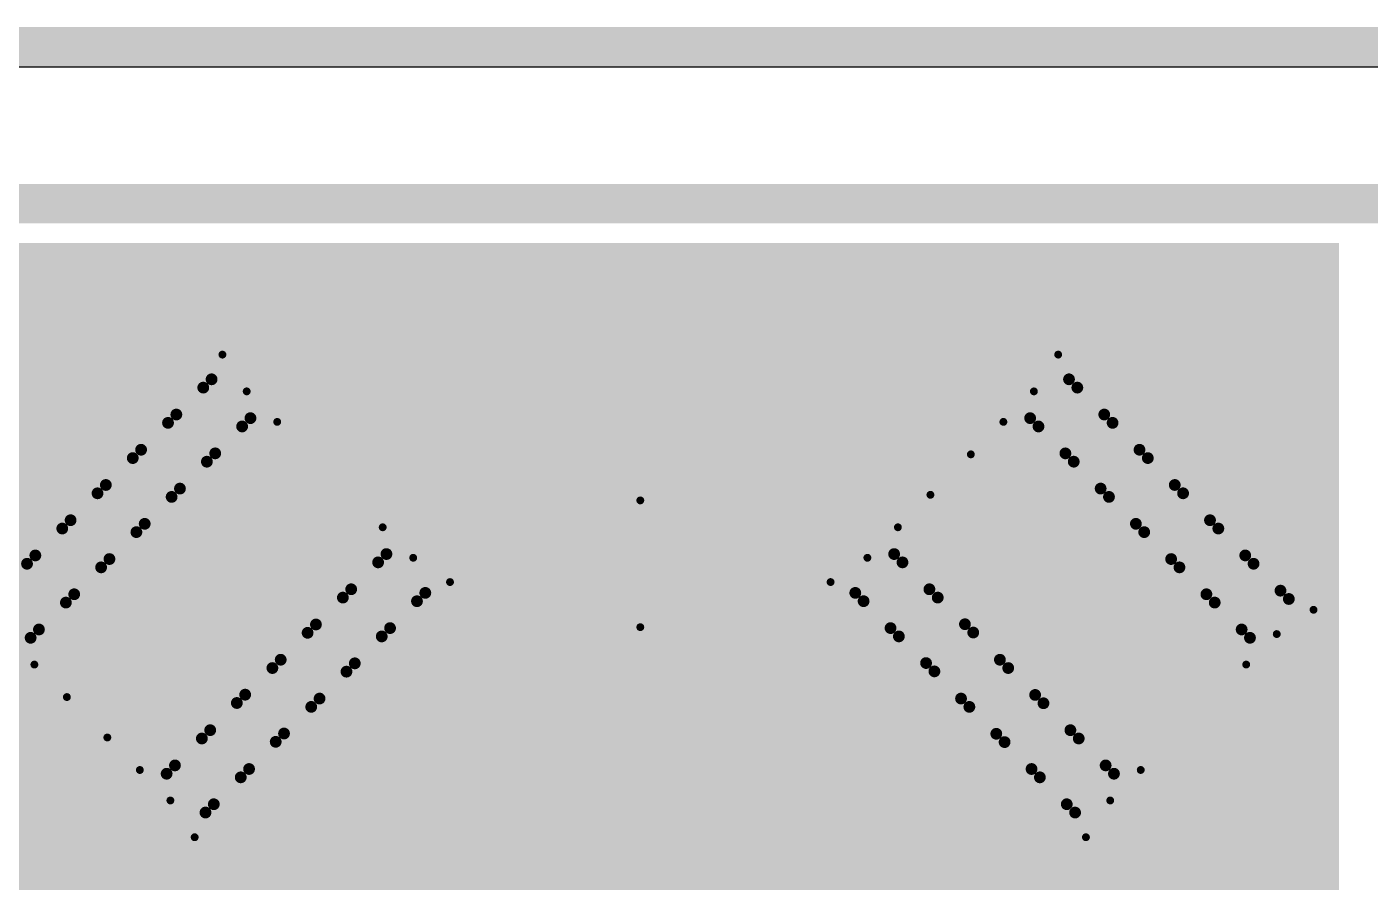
# Model space of a CAD drawing. Header units: millimetres. Extents: x 169 to 355, y 129 to 253.
# Drawn here: x 238.37 to 272.59, y 228.7 to 250.51 of the extents above; entities that cross this region are included whole.
import ezdxf

# ---------------------------------------------------------------- set-up
doc = ezdxf.new("R2010")
doc.units = ezdxf.units.MM
for name, color, linetype in [('BottomLayer', 5, 'Continuous'), ('InternalPlane1', 76, 'Continuous'), ('Mechanical1', 6, 'Continuous'), ('Mechanical15', 56, 'Continuous'), ('TopLayer', 1, 'Continuous'), ('TopOverlay', 2, 'Continuous'), ('TopPaste', 8, 'Continuous'), ('TopSolder', 216, 'Continuous')]:
    doc.layers.add(name, color=color, linetype=linetype)

# ---------------------------------------------------------------- blocks, each defined once
blk = doc.blocks.new('SO14_1601')
at = {"layer": 'Mechanical1', "const_width": 0.2}
for points in [[(3, 4.375), (-3, 4.375)], [(-3, 4.375), (-3, -4.375)], [(3, 4.375), (3, -4.375)], [(3, -4.375), (-3, -4.375)]]:
    blk.add_lwpolyline(points, dxfattribs=at)
at = {"layer": 'Mechanical1', "const_width": 0.1}
for points in [[(-3.05, 4.375, 1), (-2.95, 4.375, 1)], [(-3.05, 4.375, 1), (-2.95, 4.375, 1)], [(2.95, 4.375, 1), (3.05, 4.375, 1)], [(2.95, 4.375, 1), (3.05, 4.375, 1)], [(-3.05, -4.375, 1), (-2.95, -4.375, 1)], [(-3.05, -4.375, 1), (-2.95, -4.375, 1)], [(2.95, -4.375, 1), (3.05, -4.375, 1)], [(2.95, -4.375, 1), (3.05, -4.375, 1)]]:
    blk.add_lwpolyline(points, format="xyb", close=True, dxfattribs=at)
at = {"layer": 'Mechanical15', "const_width": 0.2}
for points in [[(4.1, 4.6), (-4.1, 4.6)], [(-4.1, 4.6), (-4.1, -4.6)], [(4.1, 4.6), (4.1, -4.6)], [(4.1, -4.6), (-4.1, -4.6)]]:
    blk.add_lwpolyline(points, dxfattribs=at)
at = {"layer": 'Mechanical15', "const_width": 0.1}
for points in [[(-4.15, 4.6, 1), (-4.05, 4.6, 1)], [(-4.15, 4.6, 1), (-4.05, 4.6, 1)], [(4.05, 4.6, 1), (4.15, 4.6, 1)], [(4.05, 4.6, 1), (4.15, 4.6, 1)], [(-4.15, -4.6, 1), (-4.05, -4.6, 1)], [(-4.15, -4.6, 1), (-4.05, -4.6, 1)], [(4.05, -4.6, 1), (4.15, -4.6, 1)], [(4.05, -4.6, 1), (4.15, -4.6, 1)]]:
    blk.add_lwpolyline(points, format="xyb", close=True, dxfattribs=at)
at = {"layer": 'TopLayer', "const_width": 0.15}
for points in [[(-3.925, 3.96, 1), (-3.775, 3.96, 1)], [(-2.525, 3.96, 1), (-2.375, 3.96, 1)], [(2.375, 3.96, 1), (2.525, 3.96, 1)], [(3.775, 3.96, 1), (3.925, 3.96, 1)], [(-3.925, 3.66, 1), (-3.775, 3.66, 1)], [(-2.525, 3.66, 1), (-2.375, 3.66, 1)], [(2.375, 3.66, 1), (2.525, 3.66, 1)], [(3.775, 3.66, 1), (3.925, 3.66, 1)], [(-3.925, 2.69, 1), (-3.775, 2.69, 1)], [(-2.525, 2.69, 1), (-2.375, 2.69, 1)], [(2.375, 2.69, 1), (2.525, 2.69, 1)], [(3.775, 2.69, 1), (3.925, 2.69, 1)], [(-3.925, 2.39, 1), (-3.775, 2.39, 1)], [(-2.525, 2.39, 1), (-2.375, 2.39, 1)], [(2.375, 2.39, 1), (2.525, 2.39, 1)], [(3.775, 2.39, 1), (3.925, 2.39, 1)], [(-3.915, 1.42, 1), (-3.765, 1.42, 1)], [(-2.515, 1.42, 1), (-2.365, 1.42, 1)], [(2.375, 1.42, 1), (2.525, 1.42, 1)], [(3.775, 1.42, 1), (3.925, 1.42, 1)], [(-3.915, 1.12, 1), (-3.765, 1.12, 1)], [(-2.515, 1.12, 1), (-2.365, 1.12, 1)], [(2.375, 1.12, 1), (2.525, 1.12, 1)], [(3.775, 1.12, 1), (3.925, 1.12, 1)], [(-3.925, 0.15, 1), (-3.775, 0.15, 1)], [(-2.525, 0.15, 1), (-2.375, 0.15, 1)], [(2.375, 0.15, 1), (2.525, 0.15, 1)], [(3.775, 0.15, 1), (3.925, 0.15, 1)], [(-3.925, -0.15, 1), (-3.775, -0.15, 1)], [(-2.525, -0.15, 1), (-2.375, -0.15, 1)], [(2.375, -0.15, 1), (2.525, -0.15, 1)], [(3.775, -0.15, 1), (3.925, -0.15, 1)], [(-3.925, -1.12, 1), (-3.775, -1.12, 1)], [(-2.525, -1.12, 1), (-2.375, -1.12, 1)], [(2.375, -1.12, 1), (2.525, -1.12, 1)], [(3.775, -1.12, 1), (3.925, -1.12, 1)], [(-3.925, -1.42, 1), (-3.775, -1.42, 1)], [(-2.525, -1.42, 1), (-2.375, -1.42, 1)], [(2.375, -1.42, 1), (2.525, -1.42, 1)], [(3.775, -1.42, 1), (3.925, -1.42, 1)], [(-3.925, -2.39, 1), (-3.775, -2.39, 1)], [(-2.525, -2.39, 1), (-2.375, -2.39, 1)], [(2.375, -2.39, 1), (2.525, -2.39, 1)], [(3.775, -2.39, 1), (3.925, -2.39, 1)], [(-3.925, -2.69, 1), (-3.775, -2.69, 1)], [(-2.525, -2.69, 1), (-2.375, -2.69, 1)], [(2.375, -2.69, 1), (2.525, -2.69, 1)], [(3.775, -2.69, 1), (3.925, -2.69, 1)], [(-3.925, -3.66, 1), (-3.775, -3.66, 1)], [(-2.525, -3.66, 1), (-2.375, -3.66, 1)], [(2.375, -3.66, 1), (2.525, -3.66, 1)], [(3.775, -3.66, 1), (3.925, -3.66, 1)], [(-3.925, -3.96, 1), (-3.775, -3.96, 1)], [(-2.525, -3.96, 1), (-2.375, -3.96, 1)], [(2.375, -3.96, 1), (2.525, -3.96, 1)], [(3.775, -3.96, 1), (3.925, -3.96, 1)]]:
    blk.add_lwpolyline(points, format="xyb", close=True, dxfattribs=at)
at = {"layer": 'TopLayer'}
for points in [[(-3.85, 3.51), (-2.45, 3.51), (-3.85, 4.11), (-2.45, 4.11)], [(2.45, 3.51), (3.85, 3.51), (2.45, 4.11), (3.85, 4.11)], [(-4, 3.66), (-2.3, 3.66), (-4, 3.96), (-2.3, 3.96)], [(2.3, 3.66), (4, 3.66), (2.3, 3.96), (4, 3.96)], [(-3.85, 2.24), (-2.45, 2.24), (-3.85, 2.84), (-2.45, 2.84)], [(2.45, 2.24), (3.85, 2.24), (2.45, 2.84), (3.85, 2.84)], [(-4, 2.39), (-2.3, 2.39), (-4, 2.69), (-2.3, 2.69)], [(2.3, 2.39), (4, 2.39), (2.3, 2.69), (4, 2.69)], [(-3.99, 1.12), (-2.29, 1.12), (-3.99, 1.42), (-2.29, 1.42)], [(-3.84, 0.97), (-2.44, 0.97), (-3.84, 1.57), (-2.44, 1.57)], [(2.3, 1.12), (4, 1.12), (2.3, 1.42), (4, 1.42)], [(2.45, 0.97), (3.85, 0.97), (2.45, 1.57), (3.85, 1.57)], [(-4, -0.15), (-2.3, -0.15), (-4, 0.15), (-2.3, 0.15)], [(-3.85, -0.3), (-2.45, -0.3), (-3.85, 0.3), (-2.45, 0.3)], [(2.3, -0.15), (4, -0.15), (2.3, 0.15), (4, 0.15)], [(2.45, -0.3), (3.85, -0.3), (2.45, 0.3), (3.85, 0.3)], [(-3.85, -1.57), (-2.45, -1.57), (-3.85, -0.97), (-2.45, -0.97)], [(2.45, -1.57), (3.85, -1.57), (2.45, -0.97), (3.85, -0.97)], [(-4, -1.42), (-2.3, -1.42), (-4, -1.12), (-2.3, -1.12)], [(2.3, -1.42), (4, -1.42), (2.3, -1.12), (4, -1.12)], [(-4, -2.69), (-2.3, -2.69), (-4, -2.39), (-2.3, -2.39)], [(-3.85, -2.84), (-2.45, -2.84), (-3.85, -2.24), (-2.45, -2.24)], [(2.3, -2.69), (4, -2.69), (2.3, -2.39), (4, -2.39)], [(2.45, -2.84), (3.85, -2.84), (2.45, -2.24), (3.85, -2.24)], [(-4, -3.96), (-2.3, -3.96), (-4, -3.66), (-2.3, -3.66)], [(-3.85, -4.11), (-2.45, -4.11), (-3.85, -3.51), (-2.45, -3.51)], [(2.3, -3.96), (4, -3.96), (2.3, -3.66), (4, -3.66)], [(2.45, -4.11), (3.85, -4.11), (2.45, -3.51), (3.85, -3.51)]]:
    blk.add_solid(points, dxfattribs=at)
at = {"layer": 'TopOverlay', "const_width": 0.2}
for points in [[(-0.729, 4.375), (-1.9, 4.375)], [(-1.9, 4.375), (-1.9, -4.375)], [(1.9, 4.375), (0.729, 4.375)], [(1.9, 4.375), (1.9, -4.375)], [(1.9, -4.375), (-1.9, -4.375)]]:
    blk.add_lwpolyline(points, dxfattribs=at)
at = {"layer": 'TopOverlay', "const_width": 0.1}
for points in [[(-1.95, 4.375, 1), (-1.85, 4.375, 1)], [(-1.95, 4.375, 1), (-1.85, 4.375, 1)], [(-0.779, 4.375, 1), (-0.679, 4.375, 1)], [(-0.779, 4.375, 1), (-0.679, 4.375, 1)], [(0.679, 4.375, 1), (0.779, 4.375, 1)], [(0.679, 4.375, 1), (0.779, 4.375, 1)], [(1.85, 4.375, 1), (1.95, 4.375, 1)], [(1.85, 4.375, 1), (1.95, 4.375, 1)], [(-1.95, -4.375, 1), (-1.85, -4.375, 1)], [(-1.95, -4.375, 1), (-1.85, -4.375, 1)], [(1.85, -4.375, 1), (1.95, -4.375, 1)], [(1.85, -4.375, 1), (1.95, -4.375, 1)]]:
    blk.add_lwpolyline(points, format="xyb", close=True, dxfattribs=at)
at = {"layer": 'TopOverlay', "const_width": 0.2}
blk.add_lwpolyline([(0.729, 4.375, -1), (-0.729, 4.375)], format="xyb", dxfattribs=at)
at = {"layer": 'TopPaste', "const_width": 0.15}
for points in [[(-3.925, 3.96, 1), (-3.775, 3.96, 1)], [(-2.525, 3.96, 1), (-2.375, 3.96, 1)], [(2.375, 3.96, 1), (2.525, 3.96, 1)], [(3.775, 3.96, 1), (3.925, 3.96, 1)], [(-3.925, 3.66, 1), (-3.775, 3.66, 1)], [(-2.525, 3.66, 1), (-2.375, 3.66, 1)], [(2.375, 3.66, 1), (2.525, 3.66, 1)], [(3.775, 3.66, 1), (3.925, 3.66, 1)], [(-3.925, 2.69, 1), (-3.775, 2.69, 1)], [(-2.525, 2.69, 1), (-2.375, 2.69, 1)], [(2.375, 2.69, 1), (2.525, 2.69, 1)], [(3.775, 2.69, 1), (3.925, 2.69, 1)], [(-3.925, 2.39, 1), (-3.775, 2.39, 1)], [(-2.525, 2.39, 1), (-2.375, 2.39, 1)], [(2.375, 2.39, 1), (2.525, 2.39, 1)], [(3.775, 2.39, 1), (3.925, 2.39, 1)], [(-3.915, 1.42, 1), (-3.765, 1.42, 1)], [(-2.515, 1.42, 1), (-2.365, 1.42, 1)], [(2.375, 1.42, 1), (2.525, 1.42, 1)], [(3.775, 1.42, 1), (3.925, 1.42, 1)], [(-3.915, 1.12, 1), (-3.765, 1.12, 1)], [(-2.515, 1.12, 1), (-2.365, 1.12, 1)], [(2.375, 1.12, 1), (2.525, 1.12, 1)], [(3.775, 1.12, 1), (3.925, 1.12, 1)], [(-3.925, 0.15, 1), (-3.775, 0.15, 1)], [(-2.525, 0.15, 1), (-2.375, 0.15, 1)], [(2.375, 0.15, 1), (2.525, 0.15, 1)], [(3.775, 0.15, 1), (3.925, 0.15, 1)], [(-3.925, -0.15, 1), (-3.775, -0.15, 1)], [(-2.525, -0.15, 1), (-2.375, -0.15, 1)], [(2.375, -0.15, 1), (2.525, -0.15, 1)], [(3.775, -0.15, 1), (3.925, -0.15, 1)], [(-3.925, -1.12, 1), (-3.775, -1.12, 1)], [(-2.525, -1.12, 1), (-2.375, -1.12, 1)], [(2.375, -1.12, 1), (2.525, -1.12, 1)], [(3.775, -1.12, 1), (3.925, -1.12, 1)], [(-3.925, -1.42, 1), (-3.775, -1.42, 1)], [(-2.525, -1.42, 1), (-2.375, -1.42, 1)], [(2.375, -1.42, 1), (2.525, -1.42, 1)], [(3.775, -1.42, 1), (3.925, -1.42, 1)], [(-3.925, -2.39, 1), (-3.775, -2.39, 1)], [(-2.525, -2.39, 1), (-2.375, -2.39, 1)], [(2.375, -2.39, 1), (2.525, -2.39, 1)], [(3.775, -2.39, 1), (3.925, -2.39, 1)], [(-3.925, -2.69, 1), (-3.775, -2.69, 1)], [(-2.525, -2.69, 1), (-2.375, -2.69, 1)], [(2.375, -2.69, 1), (2.525, -2.69, 1)], [(3.775, -2.69, 1), (3.925, -2.69, 1)], [(-3.925, -3.66, 1), (-3.775, -3.66, 1)], [(-2.525, -3.66, 1), (-2.375, -3.66, 1)], [(2.375, -3.66, 1), (2.525, -3.66, 1)], [(3.775, -3.66, 1), (3.925, -3.66, 1)], [(-3.925, -3.96, 1), (-3.775, -3.96, 1)], [(-2.525, -3.96, 1), (-2.375, -3.96, 1)], [(2.375, -3.96, 1), (2.525, -3.96, 1)], [(3.775, -3.96, 1), (3.925, -3.96, 1)]]:
    blk.add_lwpolyline(points, format="xyb", close=True, dxfattribs=at)
at = {"layer": 'TopPaste'}
for points in [[(-3.85, 3.51), (-2.45, 3.51), (-3.85, 4.11), (-2.45, 4.11)], [(2.45, 3.51), (3.85, 3.51), (2.45, 4.11), (3.85, 4.11)], [(-4, 3.66), (-2.3, 3.66), (-4, 3.96), (-2.3, 3.96)], [(2.3, 3.66), (4, 3.66), (2.3, 3.96), (4, 3.96)], [(-3.85, 2.24), (-2.45, 2.24), (-3.85, 2.84), (-2.45, 2.84)], [(2.45, 2.24), (3.85, 2.24), (2.45, 2.84), (3.85, 2.84)], [(-4, 2.39), (-2.3, 2.39), (-4, 2.69), (-2.3, 2.69)], [(2.3, 2.39), (4, 2.39), (2.3, 2.69), (4, 2.69)], [(-3.99, 1.12), (-2.29, 1.12), (-3.99, 1.42), (-2.29, 1.42)], [(-3.84, 0.97), (-2.44, 0.97), (-3.84, 1.57), (-2.44, 1.57)], [(2.3, 1.12), (4, 1.12), (2.3, 1.42), (4, 1.42)], [(2.45, 0.97), (3.85, 0.97), (2.45, 1.57), (3.85, 1.57)], [(-4, -0.15), (-2.3, -0.15), (-4, 0.15), (-2.3, 0.15)], [(-3.85, -0.3), (-2.45, -0.3), (-3.85, 0.3), (-2.45, 0.3)], [(2.3, -0.15), (4, -0.15), (2.3, 0.15), (4, 0.15)], [(2.45, -0.3), (3.85, -0.3), (2.45, 0.3), (3.85, 0.3)], [(-3.85, -1.57), (-2.45, -1.57), (-3.85, -0.97), (-2.45, -0.97)], [(2.45, -1.57), (3.85, -1.57), (2.45, -0.97), (3.85, -0.97)], [(-4, -1.42), (-2.3, -1.42), (-4, -1.12), (-2.3, -1.12)], [(2.3, -1.42), (4, -1.42), (2.3, -1.12), (4, -1.12)], [(-4, -2.69), (-2.3, -2.69), (-4, -2.39), (-2.3, -2.39)], [(-3.85, -2.84), (-2.45, -2.84), (-3.85, -2.24), (-2.45, -2.24)], [(2.3, -2.69), (4, -2.69), (2.3, -2.39), (4, -2.39)], [(2.45, -2.84), (3.85, -2.84), (2.45, -2.24), (3.85, -2.24)], [(-4, -3.96), (-2.3, -3.96), (-4, -3.66), (-2.3, -3.66)], [(-3.85, -4.11), (-2.45, -4.11), (-3.85, -3.51), (-2.45, -3.51)], [(2.3, -3.96), (4, -3.96), (2.3, -3.66), (4, -3.66)], [(2.45, -4.11), (3.85, -4.11), (2.45, -3.51), (3.85, -3.51)]]:
    blk.add_solid(points, dxfattribs=at)
at = {"layer": 'TopSolder', "const_width": 0.252}
for points in [[(-3.976, 3.96, 1), (-3.724, 3.96, 1)], [(-2.576, 3.96, 1), (-2.324, 3.96, 1)], [(2.324, 3.96, 1), (2.576, 3.96, 1)], [(3.724, 3.96, 1), (3.976, 3.96, 1)], [(-3.976, 3.66, 1), (-3.724, 3.66, 1)], [(-2.576, 3.66, 1), (-2.324, 3.66, 1)], [(2.324, 3.66, 1), (2.576, 3.66, 1)], [(3.724, 3.66, 1), (3.976, 3.66, 1)], [(-3.976, 2.69, 1), (-3.724, 2.69, 1)], [(-2.576, 2.69, 1), (-2.324, 2.69, 1)], [(2.324, 2.69, 1), (2.576, 2.69, 1)], [(3.724, 2.69, 1), (3.976, 2.69, 1)], [(-3.976, 2.39, 1), (-3.724, 2.39, 1)], [(-2.576, 2.39, 1), (-2.324, 2.39, 1)], [(2.324, 2.39, 1), (2.576, 2.39, 1)], [(3.724, 2.39, 1), (3.976, 2.39, 1)], [(-3.966, 1.42, 1), (-3.714, 1.42, 1)], [(-3.966, 1.12, 1), (-3.714, 1.12, 1)], [(-2.566, 1.42, 1), (-2.314, 1.42, 1)], [(-2.566, 1.12, 1), (-2.314, 1.12, 1)], [(2.324, 1.42, 1), (2.576, 1.42, 1)], [(2.324, 1.12, 1), (2.576, 1.12, 1)], [(3.724, 1.42, 1), (3.976, 1.42, 1)], [(3.724, 1.12, 1), (3.976, 1.12, 1)], [(-3.976, 0.15, 1), (-3.724, 0.15, 1)], [(-2.576, 0.15, 1), (-2.324, 0.15, 1)], [(2.324, 0.15, 1), (2.576, 0.15, 1)], [(3.724, 0.15, 1), (3.976, 0.15, 1)], [(-3.976, -0.15, 1), (-3.724, -0.15, 1)], [(-2.576, -0.15, 1), (-2.324, -0.15, 1)], [(2.324, -0.15, 1), (2.576, -0.15, 1)], [(3.724, -0.15, 1), (3.976, -0.15, 1)], [(-3.976, -1.12, 1), (-3.724, -1.12, 1)], [(-2.576, -1.12, 1), (-2.324, -1.12, 1)], [(2.324, -1.12, 1), (2.576, -1.12, 1)], [(3.724, -1.12, 1), (3.976, -1.12, 1)], [(-3.976, -1.42, 1), (-3.724, -1.42, 1)], [(-2.576, -1.42, 1), (-2.324, -1.42, 1)], [(2.324, -1.42, 1), (2.576, -1.42, 1)], [(3.724, -1.42, 1), (3.976, -1.42, 1)], [(-3.976, -2.39, 1), (-3.724, -2.39, 1)], [(-2.576, -2.39, 1), (-2.324, -2.39, 1)], [(2.324, -2.39, 1), (2.576, -2.39, 1)], [(3.724, -2.39, 1), (3.976, -2.39, 1)], [(-3.976, -2.69, 1), (-3.724, -2.69, 1)], [(-2.576, -2.69, 1), (-2.324, -2.69, 1)], [(2.324, -2.69, 1), (2.576, -2.69, 1)], [(3.724, -2.69, 1), (3.976, -2.69, 1)], [(-3.976, -3.66, 1), (-3.724, -3.66, 1)], [(-2.576, -3.66, 1), (-2.324, -3.66, 1)], [(2.324, -3.66, 1), (2.576, -3.66, 1)], [(3.724, -3.66, 1), (3.976, -3.66, 1)], [(-3.976, -3.96, 1), (-3.724, -3.96, 1)], [(-2.576, -3.96, 1), (-2.324, -3.96, 1)], [(2.324, -3.96, 1), (2.576, -3.96, 1)], [(3.724, -3.96, 1), (3.976, -3.96, 1)]]:
    blk.add_lwpolyline(points, format="xyb", close=True, dxfattribs=at)
at = {"layer": 'TopSolder'}
for points in [[(-3.85, 3.408), (-2.45, 3.408), (-3.85, 4.212), (-2.45, 4.212)], [(2.45, 3.408), (3.85, 3.408), (2.45, 4.212), (3.85, 4.212)], [(-4.102, 3.66), (-2.198, 3.66), (-4.102, 3.96), (-2.198, 3.96)], [(2.198, 3.66), (4.102, 3.66), (2.198, 3.96), (4.102, 3.96)], [(-3.85, 2.138), (-2.45, 2.138), (-3.85, 2.942), (-2.45, 2.942)], [(2.45, 2.138), (3.85, 2.138), (2.45, 2.942), (3.85, 2.942)], [(-4.102, 2.39), (-2.198, 2.39), (-4.102, 2.69), (-2.198, 2.69)], [(2.198, 2.39), (4.102, 2.39), (2.198, 2.69), (4.102, 2.69)], [(-4.092, 1.12), (-2.188, 1.12), (-4.092, 1.42), (-2.188, 1.42)], [(-3.84, 0.868), (-2.44, 0.868), (-3.84, 1.672), (-2.44, 1.672)], [(2.198, 1.12), (4.102, 1.12), (2.198, 1.42), (4.102, 1.42)], [(2.45, 0.868), (3.85, 0.868), (2.45, 1.672), (3.85, 1.672)], [(-3.85, -0.402), (-2.45, -0.402), (-3.85, 0.402), (-2.45, 0.402)], [(2.45, -0.402), (3.85, -0.402), (2.45, 0.402), (3.85, 0.402)], [(-4.102, -0.15), (-2.198, -0.15), (-4.102, 0.15), (-2.198, 0.15)], [(2.198, -0.15), (4.102, -0.15), (2.198, 0.15), (4.102, 0.15)], [(-3.85, -1.672), (-2.45, -1.672), (-3.85, -0.868), (-2.45, -0.868)], [(2.45, -1.672), (3.85, -1.672), (2.45, -0.868), (3.85, -0.868)], [(-4.102, -1.42), (-2.198, -1.42), (-4.102, -1.12), (-2.198, -1.12)], [(2.198, -1.42), (4.102, -1.42), (2.198, -1.12), (4.102, -1.12)], [(-4.102, -2.69), (-2.198, -2.69), (-4.102, -2.39), (-2.198, -2.39)], [(-3.85, -2.942), (-2.45, -2.942), (-3.85, -2.138), (-2.45, -2.138)], [(2.198, -2.69), (4.102, -2.69), (2.198, -2.39), (4.102, -2.39)], [(2.45, -2.942), (3.85, -2.942), (2.45, -2.138), (3.85, -2.138)], [(-3.85, -4.212), (-2.45, -4.212), (-3.85, -3.408), (-2.45, -3.408)], [(2.45, -4.212), (3.85, -4.212), (2.45, -3.408), (3.85, -3.408)], [(-4.102, -3.96), (-2.198, -3.96), (-4.102, -3.66), (-2.198, -3.66)], [(2.198, -3.96), (4.102, -3.96), (2.198, -3.66), (4.102, -3.66)]]:
    blk.add_solid(points, dxfattribs=at)
blk = doc.blocks.new('SO14_1602')
at = {"layer": 'Mechanical1', "const_width": 0.2}
for points in [[(-3, 4.375), (3, 4.375)], [(-3, 4.375), (-3, -4.375)], [(3, 4.375), (3, -4.375)], [(-3, -4.375), (3, -4.375)]]:
    blk.add_lwpolyline(points, dxfattribs=at)
at = {"layer": 'Mechanical1', "const_width": 0.1}
for points in [[(-3.05, 4.375, 1), (-2.95, 4.375, 1)], [(-3.05, 4.375, 1), (-2.95, 4.375, 1)], [(2.95, 4.375, 1), (3.05, 4.375, 1)], [(2.95, 4.375, 1), (3.05, 4.375, 1)], [(-3.05, -4.375, 1), (-2.95, -4.375, 1)], [(-3.05, -4.375, 1), (-2.95, -4.375, 1)], [(2.95, -4.375, 1), (3.05, -4.375, 1)], [(2.95, -4.375, 1), (3.05, -4.375, 1)]]:
    blk.add_lwpolyline(points, format="xyb", close=True, dxfattribs=at)
at = {"layer": 'Mechanical15', "const_width": 0.2}
for points in [[(-4.1, 4.6), (4.1, 4.6)], [(-4.1, 4.6), (-4.1, -4.6)], [(4.1, 4.6), (4.1, -4.6)], [(-4.1, -4.6), (4.1, -4.6)]]:
    blk.add_lwpolyline(points, dxfattribs=at)
at = {"layer": 'Mechanical15', "const_width": 0.1}
for points in [[(-4.15, 4.6, 1), (-4.05, 4.6, 1)], [(-4.15, 4.6, 1), (-4.05, 4.6, 1)], [(4.05, 4.6, 1), (4.15, 4.6, 1)], [(4.05, 4.6, 1), (4.15, 4.6, 1)], [(-4.15, -4.6, 1), (-4.05, -4.6, 1)], [(-4.15, -4.6, 1), (-4.05, -4.6, 1)], [(4.05, -4.6, 1), (4.15, -4.6, 1)], [(4.05, -4.6, 1), (4.15, -4.6, 1)]]:
    blk.add_lwpolyline(points, format="xyb", close=True, dxfattribs=at)
at = {"layer": 'TopLayer', "const_width": 0.15}
for points in [[(-3.925, 3.96, 1), (-3.775, 3.96, 1)], [(-2.525, 3.96, 1), (-2.375, 3.96, 1)], [(2.375, 3.96, 1), (2.525, 3.96, 1)], [(3.775, 3.96, 1), (3.925, 3.96, 1)], [(-3.925, 3.66, 1), (-3.775, 3.66, 1)], [(-2.525, 3.66, 1), (-2.375, 3.66, 1)], [(2.375, 3.66, 1), (2.525, 3.66, 1)], [(3.775, 3.66, 1), (3.925, 3.66, 1)], [(-3.925, 2.69, 1), (-3.775, 2.69, 1)], [(-2.525, 2.69, 1), (-2.375, 2.69, 1)], [(2.375, 2.69, 1), (2.525, 2.69, 1)], [(3.775, 2.69, 1), (3.925, 2.69, 1)], [(-3.925, 2.39, 1), (-3.775, 2.39, 1)], [(-2.525, 2.39, 1), (-2.375, 2.39, 1)], [(2.375, 2.39, 1), (2.525, 2.39, 1)], [(3.775, 2.39, 1), (3.925, 2.39, 1)], [(-3.915, 1.42, 1), (-3.765, 1.42, 1)], [(-2.515, 1.42, 1), (-2.365, 1.42, 1)], [(2.375, 1.42, 1), (2.525, 1.42, 1)], [(3.775, 1.42, 1), (3.925, 1.42, 1)], [(-3.915, 1.12, 1), (-3.765, 1.12, 1)], [(-2.515, 1.12, 1), (-2.365, 1.12, 1)], [(2.375, 1.12, 1), (2.525, 1.12, 1)], [(3.775, 1.12, 1), (3.925, 1.12, 1)], [(-3.925, 0.15, 1), (-3.775, 0.15, 1)], [(-2.525, 0.15, 1), (-2.375, 0.15, 1)], [(2.375, 0.15, 1), (2.525, 0.15, 1)], [(3.775, 0.15, 1), (3.925, 0.15, 1)], [(-3.925, -0.15, 1), (-3.775, -0.15, 1)], [(-2.525, -0.15, 1), (-2.375, -0.15, 1)], [(2.375, -0.15, 1), (2.525, -0.15, 1)], [(3.775, -0.15, 1), (3.925, -0.15, 1)], [(-3.925, -1.12, 1), (-3.775, -1.12, 1)], [(-2.525, -1.12, 1), (-2.375, -1.12, 1)], [(2.375, -1.12, 1), (2.525, -1.12, 1)], [(3.775, -1.12, 1), (3.925, -1.12, 1)], [(-3.925, -1.42, 1), (-3.775, -1.42, 1)], [(-2.525, -1.42, 1), (-2.375, -1.42, 1)], [(2.375, -1.42, 1), (2.525, -1.42, 1)], [(3.775, -1.42, 1), (3.925, -1.42, 1)], [(-3.925, -2.39, 1), (-3.775, -2.39, 1)], [(-2.525, -2.39, 1), (-2.375, -2.39, 1)], [(2.375, -2.39, 1), (2.525, -2.39, 1)], [(3.775, -2.39, 1), (3.925, -2.39, 1)], [(-3.925, -2.69, 1), (-3.775, -2.69, 1)], [(-2.525, -2.69, 1), (-2.375, -2.69, 1)], [(2.375, -2.69, 1), (2.525, -2.69, 1)], [(3.775, -2.69, 1), (3.925, -2.69, 1)], [(-3.925, -3.66, 1), (-3.775, -3.66, 1)], [(-2.525, -3.66, 1), (-2.375, -3.66, 1)], [(2.375, -3.66, 1), (2.525, -3.66, 1)], [(3.775, -3.66, 1), (3.925, -3.66, 1)], [(-3.925, -3.96, 1), (-3.775, -3.96, 1)], [(-2.525, -3.96, 1), (-2.375, -3.96, 1)], [(2.375, -3.96, 1), (2.525, -3.96, 1)], [(3.775, -3.96, 1), (3.925, -3.96, 1)]]:
    blk.add_lwpolyline(points, format="xyb", close=True, dxfattribs=at)
at = {"layer": 'TopLayer'}
for points in [[(-3.85, 3.51), (-2.45, 3.51), (-3.85, 4.11), (-2.45, 4.11)], [(2.45, 3.51), (3.85, 3.51), (2.45, 4.11), (3.85, 4.11)], [(-4, 3.66), (-2.3, 3.66), (-4, 3.96), (-2.3, 3.96)], [(2.3, 3.66), (4, 3.66), (2.3, 3.96), (4, 3.96)], [(-3.85, 2.24), (-2.45, 2.24), (-3.85, 2.84), (-2.45, 2.84)], [(2.45, 2.24), (3.85, 2.24), (2.45, 2.84), (3.85, 2.84)], [(-4, 2.39), (-2.3, 2.39), (-4, 2.69), (-2.3, 2.69)], [(2.3, 2.39), (4, 2.39), (2.3, 2.69), (4, 2.69)], [(-3.99, 1.12), (-2.29, 1.12), (-3.99, 1.42), (-2.29, 1.42)], [(-3.84, 0.97), (-2.44, 0.97), (-3.84, 1.57), (-2.44, 1.57)], [(2.3, 1.12), (4, 1.12), (2.3, 1.42), (4, 1.42)], [(2.45, 0.97), (3.85, 0.97), (2.45, 1.57), (3.85, 1.57)], [(-4, -0.15), (-2.3, -0.15), (-4, 0.15), (-2.3, 0.15)], [(-3.85, -0.3), (-2.45, -0.3), (-3.85, 0.3), (-2.45, 0.3)], [(2.3, -0.15), (4, -0.15), (2.3, 0.15), (4, 0.15)], [(2.45, -0.3), (3.85, -0.3), (2.45, 0.3), (3.85, 0.3)], [(-3.85, -1.57), (-2.45, -1.57), (-3.85, -0.97), (-2.45, -0.97)], [(2.45, -1.57), (3.85, -1.57), (2.45, -0.97), (3.85, -0.97)], [(-4, -1.42), (-2.3, -1.42), (-4, -1.12), (-2.3, -1.12)], [(2.3, -1.42), (4, -1.42), (2.3, -1.12), (4, -1.12)], [(-4, -2.69), (-2.3, -2.69), (-4, -2.39), (-2.3, -2.39)], [(-3.85, -2.84), (-2.45, -2.84), (-3.85, -2.24), (-2.45, -2.24)], [(2.3, -2.69), (4, -2.69), (2.3, -2.39), (4, -2.39)], [(2.45, -2.84), (3.85, -2.84), (2.45, -2.24), (3.85, -2.24)], [(-4, -3.96), (-2.3, -3.96), (-4, -3.66), (-2.3, -3.66)], [(-3.85, -4.11), (-2.45, -4.11), (-3.85, -3.51), (-2.45, -3.51)], [(2.3, -3.96), (4, -3.96), (2.3, -3.66), (4, -3.66)], [(2.45, -4.11), (3.85, -4.11), (2.45, -3.51), (3.85, -3.51)]]:
    blk.add_solid(points, dxfattribs=at)
at = {"layer": 'TopOverlay', "const_width": 0.2}
for points in [[(-1.9, 4.375), (-0.729, 4.375)], [(-1.9, 4.375), (-1.9, -4.375)], [(0.729, 4.375), (1.9, 4.375)], [(1.9, 4.375), (1.9, -4.375)], [(-1.9, -4.375), (1.9, -4.375)]]:
    blk.add_lwpolyline(points, dxfattribs=at)
at = {"layer": 'TopOverlay', "const_width": 0.1}
for points in [[(-1.95, 4.375, 1), (-1.85, 4.375, 1)], [(-1.95, 4.375, 1), (-1.85, 4.375, 1)], [(-0.779, 4.375, 1), (-0.679, 4.375, 1)], [(-0.779, 4.375, 1), (-0.679, 4.375, 1)], [(0.679, 4.375, 1), (0.779, 4.375, 1)], [(0.679, 4.375, 1), (0.779, 4.375, 1)], [(1.85, 4.375, 1), (1.95, 4.375, 1)], [(1.85, 4.375, 1), (1.95, 4.375, 1)], [(-1.95, -4.375, 1), (-1.85, -4.375, 1)], [(-1.95, -4.375, 1), (-1.85, -4.375, 1)], [(1.85, -4.375, 1), (1.95, -4.375, 1)], [(1.85, -4.375, 1), (1.95, -4.375, 1)]]:
    blk.add_lwpolyline(points, format="xyb", close=True, dxfattribs=at)
at = {"layer": 'TopOverlay', "const_width": 0.2}
blk.add_lwpolyline([(0.729, 4.375, -1), (-0.729, 4.375)], format="xyb", dxfattribs=at)
at = {"layer": 'TopPaste', "const_width": 0.15}
for points in [[(-3.925, 3.96, 1), (-3.775, 3.96, 1)], [(-2.525, 3.96, 1), (-2.375, 3.96, 1)], [(2.375, 3.96, 1), (2.525, 3.96, 1)], [(3.775, 3.96, 1), (3.925, 3.96, 1)], [(-3.925, 3.66, 1), (-3.775, 3.66, 1)], [(-2.525, 3.66, 1), (-2.375, 3.66, 1)], [(2.375, 3.66, 1), (2.525, 3.66, 1)], [(3.775, 3.66, 1), (3.925, 3.66, 1)], [(-3.925, 2.69, 1), (-3.775, 2.69, 1)], [(-2.525, 2.69, 1), (-2.375, 2.69, 1)], [(2.375, 2.69, 1), (2.525, 2.69, 1)], [(3.775, 2.69, 1), (3.925, 2.69, 1)], [(-3.925, 2.39, 1), (-3.775, 2.39, 1)], [(-2.525, 2.39, 1), (-2.375, 2.39, 1)], [(2.375, 2.39, 1), (2.525, 2.39, 1)], [(3.775, 2.39, 1), (3.925, 2.39, 1)], [(-3.915, 1.42, 1), (-3.765, 1.42, 1)], [(-2.515, 1.42, 1), (-2.365, 1.42, 1)], [(2.375, 1.42, 1), (2.525, 1.42, 1)], [(3.775, 1.42, 1), (3.925, 1.42, 1)], [(-3.915, 1.12, 1), (-3.765, 1.12, 1)], [(-2.515, 1.12, 1), (-2.365, 1.12, 1)], [(2.375, 1.12, 1), (2.525, 1.12, 1)], [(3.775, 1.12, 1), (3.925, 1.12, 1)], [(-3.925, 0.15, 1), (-3.775, 0.15, 1)], [(-2.525, 0.15, 1), (-2.375, 0.15, 1)], [(2.375, 0.15, 1), (2.525, 0.15, 1)], [(3.775, 0.15, 1), (3.925, 0.15, 1)], [(-3.925, -0.15, 1), (-3.775, -0.15, 1)], [(-2.525, -0.15, 1), (-2.375, -0.15, 1)], [(2.375, -0.15, 1), (2.525, -0.15, 1)], [(3.775, -0.15, 1), (3.925, -0.15, 1)], [(-3.925, -1.12, 1), (-3.775, -1.12, 1)], [(-2.525, -1.12, 1), (-2.375, -1.12, 1)], [(2.375, -1.12, 1), (2.525, -1.12, 1)], [(3.775, -1.12, 1), (3.925, -1.12, 1)], [(-3.925, -1.42, 1), (-3.775, -1.42, 1)], [(-2.525, -1.42, 1), (-2.375, -1.42, 1)], [(2.375, -1.42, 1), (2.525, -1.42, 1)], [(3.775, -1.42, 1), (3.925, -1.42, 1)], [(-3.925, -2.39, 1), (-3.775, -2.39, 1)], [(-2.525, -2.39, 1), (-2.375, -2.39, 1)], [(2.375, -2.39, 1), (2.525, -2.39, 1)], [(3.775, -2.39, 1), (3.925, -2.39, 1)], [(-3.925, -2.69, 1), (-3.775, -2.69, 1)], [(-2.525, -2.69, 1), (-2.375, -2.69, 1)], [(2.375, -2.69, 1), (2.525, -2.69, 1)], [(3.775, -2.69, 1), (3.925, -2.69, 1)], [(-3.925, -3.66, 1), (-3.775, -3.66, 1)], [(-2.525, -3.66, 1), (-2.375, -3.66, 1)], [(2.375, -3.66, 1), (2.525, -3.66, 1)], [(3.775, -3.66, 1), (3.925, -3.66, 1)], [(-3.925, -3.96, 1), (-3.775, -3.96, 1)], [(-2.525, -3.96, 1), (-2.375, -3.96, 1)], [(2.375, -3.96, 1), (2.525, -3.96, 1)], [(3.775, -3.96, 1), (3.925, -3.96, 1)]]:
    blk.add_lwpolyline(points, format="xyb", close=True, dxfattribs=at)
at = {"layer": 'TopPaste'}
for points in [[(-3.85, 3.51), (-2.45, 3.51), (-3.85, 4.11), (-2.45, 4.11)], [(2.45, 3.51), (3.85, 3.51), (2.45, 4.11), (3.85, 4.11)], [(-4, 3.66), (-2.3, 3.66), (-4, 3.96), (-2.3, 3.96)], [(2.3, 3.66), (4, 3.66), (2.3, 3.96), (4, 3.96)], [(-3.85, 2.24), (-2.45, 2.24), (-3.85, 2.84), (-2.45, 2.84)], [(2.45, 2.24), (3.85, 2.24), (2.45, 2.84), (3.85, 2.84)], [(-4, 2.39), (-2.3, 2.39), (-4, 2.69), (-2.3, 2.69)], [(2.3, 2.39), (4, 2.39), (2.3, 2.69), (4, 2.69)], [(-3.99, 1.12), (-2.29, 1.12), (-3.99, 1.42), (-2.29, 1.42)], [(-3.84, 0.97), (-2.44, 0.97), (-3.84, 1.57), (-2.44, 1.57)], [(2.3, 1.12), (4, 1.12), (2.3, 1.42), (4, 1.42)], [(2.45, 0.97), (3.85, 0.97), (2.45, 1.57), (3.85, 1.57)], [(-4, -0.15), (-2.3, -0.15), (-4, 0.15), (-2.3, 0.15)], [(-3.85, -0.3), (-2.45, -0.3), (-3.85, 0.3), (-2.45, 0.3)], [(2.3, -0.15), (4, -0.15), (2.3, 0.15), (4, 0.15)], [(2.45, -0.3), (3.85, -0.3), (2.45, 0.3), (3.85, 0.3)], [(-3.85, -1.57), (-2.45, -1.57), (-3.85, -0.97), (-2.45, -0.97)], [(2.45, -1.57), (3.85, -1.57), (2.45, -0.97), (3.85, -0.97)], [(-4, -1.42), (-2.3, -1.42), (-4, -1.12), (-2.3, -1.12)], [(2.3, -1.42), (4, -1.42), (2.3, -1.12), (4, -1.12)], [(-4, -2.69), (-2.3, -2.69), (-4, -2.39), (-2.3, -2.39)], [(-3.85, -2.84), (-2.45, -2.84), (-3.85, -2.24), (-2.45, -2.24)], [(2.3, -2.69), (4, -2.69), (2.3, -2.39), (4, -2.39)], [(2.45, -2.84), (3.85, -2.84), (2.45, -2.24), (3.85, -2.24)], [(-4, -3.96), (-2.3, -3.96), (-4, -3.66), (-2.3, -3.66)], [(-3.85, -4.11), (-2.45, -4.11), (-3.85, -3.51), (-2.45, -3.51)], [(2.3, -3.96), (4, -3.96), (2.3, -3.66), (4, -3.66)], [(2.45, -4.11), (3.85, -4.11), (2.45, -3.51), (3.85, -3.51)]]:
    blk.add_solid(points, dxfattribs=at)
at = {"layer": 'TopSolder', "const_width": 0.252}
for points in [[(-3.976, 3.96, 1), (-3.724, 3.96, 1)], [(-2.576, 3.96, 1), (-2.324, 3.96, 1)], [(2.324, 3.96, 1), (2.576, 3.96, 1)], [(3.724, 3.96, 1), (3.976, 3.96, 1)], [(-3.976, 3.66, 1), (-3.724, 3.66, 1)], [(-2.576, 3.66, 1), (-2.324, 3.66, 1)], [(2.324, 3.66, 1), (2.576, 3.66, 1)], [(3.724, 3.66, 1), (3.976, 3.66, 1)], [(-3.976, 2.69, 1), (-3.724, 2.69, 1)], [(-2.576, 2.69, 1), (-2.324, 2.69, 1)], [(2.324, 2.69, 1), (2.576, 2.69, 1)], [(3.724, 2.69, 1), (3.976, 2.69, 1)], [(-3.976, 2.39, 1), (-3.724, 2.39, 1)], [(-2.576, 2.39, 1), (-2.324, 2.39, 1)], [(2.324, 2.39, 1), (2.576, 2.39, 1)], [(3.724, 2.39, 1), (3.976, 2.39, 1)], [(-3.966, 1.42, 1), (-3.714, 1.42, 1)], [(-3.966, 1.12, 1), (-3.714, 1.12, 1)], [(-2.566, 1.42, 1), (-2.314, 1.42, 1)], [(-2.566, 1.12, 1), (-2.314, 1.12, 1)], [(2.324, 1.42, 1), (2.576, 1.42, 1)], [(2.324, 1.12, 1), (2.576, 1.12, 1)], [(3.724, 1.42, 1), (3.976, 1.42, 1)], [(3.724, 1.12, 1), (3.976, 1.12, 1)], [(-3.976, 0.15, 1), (-3.724, 0.15, 1)], [(-2.576, 0.15, 1), (-2.324, 0.15, 1)], [(2.324, 0.15, 1), (2.576, 0.15, 1)], [(3.724, 0.15, 1), (3.976, 0.15, 1)], [(-3.976, -0.15, 1), (-3.724, -0.15, 1)], [(-2.576, -0.15, 1), (-2.324, -0.15, 1)], [(2.324, -0.15, 1), (2.576, -0.15, 1)], [(3.724, -0.15, 1), (3.976, -0.15, 1)], [(-3.976, -1.12, 1), (-3.724, -1.12, 1)], [(-2.576, -1.12, 1), (-2.324, -1.12, 1)], [(2.324, -1.12, 1), (2.576, -1.12, 1)], [(3.724, -1.12, 1), (3.976, -1.12, 1)], [(-3.976, -1.42, 1), (-3.724, -1.42, 1)], [(-2.576, -1.42, 1), (-2.324, -1.42, 1)], [(2.324, -1.42, 1), (2.576, -1.42, 1)], [(3.724, -1.42, 1), (3.976, -1.42, 1)], [(-3.976, -2.39, 1), (-3.724, -2.39, 1)], [(-2.576, -2.39, 1), (-2.324, -2.39, 1)], [(2.324, -2.39, 1), (2.576, -2.39, 1)], [(3.724, -2.39, 1), (3.976, -2.39, 1)], [(-3.976, -2.69, 1), (-3.724, -2.69, 1)], [(-2.576, -2.69, 1), (-2.324, -2.69, 1)], [(2.324, -2.69, 1), (2.576, -2.69, 1)], [(3.724, -2.69, 1), (3.976, -2.69, 1)], [(-3.976, -3.66, 1), (-3.724, -3.66, 1)], [(-2.576, -3.66, 1), (-2.324, -3.66, 1)], [(2.324, -3.66, 1), (2.576, -3.66, 1)], [(3.724, -3.66, 1), (3.976, -3.66, 1)], [(-3.976, -3.96, 1), (-3.724, -3.96, 1)], [(-2.576, -3.96, 1), (-2.324, -3.96, 1)], [(2.324, -3.96, 1), (2.576, -3.96, 1)], [(3.724, -3.96, 1), (3.976, -3.96, 1)]]:
    blk.add_lwpolyline(points, format="xyb", close=True, dxfattribs=at)
at = {"layer": 'TopSolder'}
for points in [[(-3.85, 3.408), (-2.45, 3.408), (-3.85, 4.212), (-2.45, 4.212)], [(2.45, 3.408), (3.85, 3.408), (2.45, 4.212), (3.85, 4.212)], [(-4.102, 3.66), (-2.198, 3.66), (-4.102, 3.96), (-2.198, 3.96)], [(2.198, 3.66), (4.102, 3.66), (2.198, 3.96), (4.102, 3.96)], [(-3.85, 2.138), (-2.45, 2.138), (-3.85, 2.942), (-2.45, 2.942)], [(2.45, 2.138), (3.85, 2.138), (2.45, 2.942), (3.85, 2.942)], [(-4.102, 2.39), (-2.198, 2.39), (-4.102, 2.69), (-2.198, 2.69)], [(2.198, 2.39), (4.102, 2.39), (2.198, 2.69), (4.102, 2.69)], [(-4.092, 1.12), (-2.188, 1.12), (-4.092, 1.42), (-2.188, 1.42)], [(-3.84, 0.868), (-2.44, 0.868), (-3.84, 1.672), (-2.44, 1.672)], [(2.198, 1.12), (4.102, 1.12), (2.198, 1.42), (4.102, 1.42)], [(2.45, 0.868), (3.85, 0.868), (2.45, 1.672), (3.85, 1.672)], [(-3.85, -0.402), (-2.45, -0.402), (-3.85, 0.402), (-2.45, 0.402)], [(2.45, -0.402), (3.85, -0.402), (2.45, 0.402), (3.85, 0.402)], [(-4.102, -0.15), (-2.198, -0.15), (-4.102, 0.15), (-2.198, 0.15)], [(2.198, -0.15), (4.102, -0.15), (2.198, 0.15), (4.102, 0.15)], [(-3.85, -1.672), (-2.45, -1.672), (-3.85, -0.868), (-2.45, -0.868)], [(2.45, -1.672), (3.85, -1.672), (2.45, -0.868), (3.85, -0.868)], [(-4.102, -1.42), (-2.198, -1.42), (-4.102, -1.12), (-2.198, -1.12)], [(2.198, -1.42), (4.102, -1.42), (2.198, -1.12), (4.102, -1.12)], [(-4.102, -2.69), (-2.198, -2.69), (-4.102, -2.39), (-2.198, -2.39)], [(-3.85, -2.942), (-2.45, -2.942), (-3.85, -2.138), (-2.45, -2.138)], [(2.198, -2.69), (4.102, -2.69), (2.198, -2.39), (4.102, -2.39)], [(2.45, -2.942), (3.85, -2.942), (2.45, -2.138), (3.85, -2.138)], [(-3.85, -4.212), (-2.45, -4.212), (-3.85, -3.408), (-2.45, -3.408)], [(2.45, -4.212), (3.85, -4.212), (2.45, -3.408), (3.85, -3.408)], [(-4.102, -3.96), (-2.198, -3.96), (-4.102, -3.66), (-2.198, -3.66)], [(2.198, -3.96), (4.102, -3.96), (2.198, -3.66), (4.102, -3.66)]]:
    blk.add_solid(points, dxfattribs=at)
blk = doc.blocks.new('QFP100_0_5_1610')
at = {"layer": 'Mechanical15', "const_width": 0.2}
for points in [[(-9.5, 9.5), (9.5, 9.5)], [(9.5, 9.5), (9.5, -9.5)]]:
    blk.add_lwpolyline(points, dxfattribs=at)
at = {"layer": 'Mechanical15', "const_width": 0.1}
blk.add_lwpolyline([(9.45, 9.5, 1), (9.55, 9.5, 1)], format="xyb", close=True, dxfattribs=at)
blk.add_lwpolyline([(9.45, 9.5, 1), (9.55, 9.5, 1)], format="xyb", close=True, dxfattribs=at)
at = {"layer": 'TopLayer'}
for points in [[(-4.127, 7.75), (-3.873, 7.75), (-4.127, 9.25), (-3.873, 9.25)], [(-3.627, 7.75), (-3.373, 7.75), (-3.627, 9.25), (-3.373, 9.25)], [(-3.127, 7.75), (-2.873, 7.75), (-3.127, 9.25), (-2.873, 9.25)], [(-2.627, 7.75), (-2.373, 7.75), (-2.627, 9.25), (-2.373, 9.25)], [(-2.127, 7.75), (-1.873, 7.75), (-2.127, 9.25), (-1.873, 9.25)], [(-1.627, 7.75), (-1.373, 7.75), (-1.627, 9.25), (-1.373, 9.25)], [(-1.127, 7.75), (-0.873, 7.75), (-1.127, 9.25), (-0.873, 9.25)], [(-0.627, 7.75), (-0.373, 7.75), (-0.627, 9.25), (-0.373, 9.25)], [(-0.127, 7.75), (0.127, 7.75), (-0.127, 9.25), (0.127, 9.25)], [(0.373, 7.75), (0.627, 7.75), (0.373, 9.25), (0.627, 9.25)], [(0.873, 7.75), (1.127, 7.75), (0.873, 9.25), (1.127, 9.25)], [(1.373, 7.75), (1.627, 7.75), (1.373, 9.25), (1.627, 9.25)], [(1.873, 7.75), (2.127, 7.75), (1.873, 9.25), (2.127, 9.25)], [(2.373, 7.75), (2.627, 7.75), (2.373, 9.25), (2.627, 9.25)], [(2.873, 7.75), (3.127, 7.75), (2.873, 9.25), (3.127, 9.25)], [(3.373, 7.75), (3.627, 7.75), (3.373, 9.25), (3.627, 9.25)], [(3.873, 7.75), (4.127, 7.75), (3.873, 9.25), (4.127, 9.25)], [(4.373, 7.75), (4.627, 7.75), (4.373, 9.25), (4.627, 9.25)], [(4.873, 7.75), (5.127, 7.75), (4.873, 9.25), (5.127, 9.25)], [(5.373, 7.75), (5.627, 7.75), (5.373, 9.25), (5.627, 9.25)], [(5.873, 7.75), (6.127, 7.75), (5.873, 9.25), (6.127, 9.25)], [(9.25, 5.873), (9.25, 6.127), (7.75, 5.873), (7.75, 6.127)], [(9.25, 5.373), (9.25, 5.627), (7.75, 5.373), (7.75, 5.627)], [(9.25, 4.873), (9.25, 5.127), (7.75, 4.873), (7.75, 5.127)], [(9.25, 4.373), (9.25, 4.627), (7.75, 4.373), (7.75, 4.627)], [(9.25, 3.873), (9.25, 4.127), (7.75, 3.873), (7.75, 4.127)], [(9.25, 3.373), (9.25, 3.627), (7.75, 3.373), (7.75, 3.627)], [(9.25, 2.873), (9.25, 3.127), (7.75, 2.873), (7.75, 3.127)], [(9.25, 2.373), (9.25, 2.627), (7.75, 2.373), (7.75, 2.627)], [(9.25, 1.873), (9.25, 2.127), (7.75, 1.873), (7.75, 2.127)], [(9.25, 1.373), (9.25, 1.627), (7.75, 1.373), (7.75, 1.627)], [(9.25, 0.873), (9.25, 1.127), (7.75, 0.873), (7.75, 1.127)], [(9.25, 0.373), (9.25, 0.627), (7.75, 0.373), (7.75, 0.627)], [(9.25, -0.127), (9.25, 0.127), (7.75, -0.127), (7.75, 0.127)], [(9.25, -0.627), (9.25, -0.373), (7.75, -0.627), (7.75, -0.373)], [(9.25, -1.127), (9.25, -0.873), (7.75, -1.127), (7.75, -0.873)], [(9.25, -1.627), (9.25, -1.373), (7.75, -1.627), (7.75, -1.373)], [(9.25, -2.127), (9.25, -1.873), (7.75, -2.127), (7.75, -1.873)], [(9.25, -2.627), (9.25, -2.373), (7.75, -2.627), (7.75, -2.373)], [(9.25, -3.127), (9.25, -2.873), (7.75, -3.127), (7.75, -2.873)], [(9.25, -3.627), (9.25, -3.373), (7.75, -3.627), (7.75, -3.373)], [(9.25, -4.127), (9.25, -3.873), (7.75, -4.127), (7.75, -3.873)]]:
    blk.add_solid(points, dxfattribs=at)
at = {"layer": 'TopOverlay', "const_width": 0.2}
for points in [[(-5.93, 7.215), (7.215, 7.215)], [(7.215, 7.215), (7.215, -7.215)]]:
    blk.add_lwpolyline(points, dxfattribs=at)
at = {"layer": 'TopOverlay', "const_width": 0.1}
blk.add_lwpolyline([(7.165, 7.215, 1), (7.265, 7.215, 1)], format="xyb", close=True, dxfattribs=at)
blk.add_lwpolyline([(7.165, 7.215, 1), (7.265, 7.215, 1)], format="xyb", close=True, dxfattribs=at)
at = {"layer": 'TopPaste'}
for points in [[(-4.127, 7.75), (-3.873, 7.75), (-4.127, 9.25), (-3.873, 9.25)], [(-3.627, 7.75), (-3.373, 7.75), (-3.627, 9.25), (-3.373, 9.25)], [(-3.127, 7.75), (-2.873, 7.75), (-3.127, 9.25), (-2.873, 9.25)], [(-2.627, 7.75), (-2.373, 7.75), (-2.627, 9.25), (-2.373, 9.25)], [(-2.127, 7.75), (-1.873, 7.75), (-2.127, 9.25), (-1.873, 9.25)], [(-1.627, 7.75), (-1.373, 7.75), (-1.627, 9.25), (-1.373, 9.25)], [(-1.127, 7.75), (-0.873, 7.75), (-1.127, 9.25), (-0.873, 9.25)], [(-0.627, 7.75), (-0.373, 7.75), (-0.627, 9.25), (-0.373, 9.25)], [(-0.127, 7.75), (0.127, 7.75), (-0.127, 9.25), (0.127, 9.25)], [(0.373, 7.75), (0.627, 7.75), (0.373, 9.25), (0.627, 9.25)], [(0.873, 7.75), (1.127, 7.75), (0.873, 9.25), (1.127, 9.25)], [(1.373, 7.75), (1.627, 7.75), (1.373, 9.25), (1.627, 9.25)], [(1.873, 7.75), (2.127, 7.75), (1.873, 9.25), (2.127, 9.25)], [(2.373, 7.75), (2.627, 7.75), (2.373, 9.25), (2.627, 9.25)], [(2.873, 7.75), (3.127, 7.75), (2.873, 9.25), (3.127, 9.25)], [(3.373, 7.75), (3.627, 7.75), (3.373, 9.25), (3.627, 9.25)], [(3.873, 7.75), (4.127, 7.75), (3.873, 9.25), (4.127, 9.25)], [(4.373, 7.75), (4.627, 7.75), (4.373, 9.25), (4.627, 9.25)], [(4.873, 7.75), (5.127, 7.75), (4.873, 9.25), (5.127, 9.25)], [(5.373, 7.75), (5.627, 7.75), (5.373, 9.25), (5.627, 9.25)], [(5.873, 7.75), (6.127, 7.75), (5.873, 9.25), (6.127, 9.25)], [(9.25, 5.873), (9.25, 6.127), (7.75, 5.873), (7.75, 6.127)], [(9.25, 5.373), (9.25, 5.627), (7.75, 5.373), (7.75, 5.627)], [(9.25, 4.873), (9.25, 5.127), (7.75, 4.873), (7.75, 5.127)], [(9.25, 4.373), (9.25, 4.627), (7.75, 4.373), (7.75, 4.627)], [(9.25, 3.873), (9.25, 4.127), (7.75, 3.873), (7.75, 4.127)], [(9.25, 3.373), (9.25, 3.627), (7.75, 3.373), (7.75, 3.627)], [(9.25, 2.873), (9.25, 3.127), (7.75, 2.873), (7.75, 3.127)], [(9.25, 2.373), (9.25, 2.627), (7.75, 2.373), (7.75, 2.627)], [(9.25, 1.873), (9.25, 2.127), (7.75, 1.873), (7.75, 2.127)], [(9.25, 1.373), (9.25, 1.627), (7.75, 1.373), (7.75, 1.627)], [(9.25, 0.873), (9.25, 1.127), (7.75, 0.873), (7.75, 1.127)], [(9.25, 0.373), (9.25, 0.627), (7.75, 0.373), (7.75, 0.627)], [(9.25, -0.127), (9.25, 0.127), (7.75, -0.127), (7.75, 0.127)], [(9.25, -0.627), (9.25, -0.373), (7.75, -0.627), (7.75, -0.373)], [(9.25, -1.127), (9.25, -0.873), (7.75, -1.127), (7.75, -0.873)], [(9.25, -1.627), (9.25, -1.373), (7.75, -1.627), (7.75, -1.373)], [(9.25, -2.127), (9.25, -1.873), (7.75, -2.127), (7.75, -1.873)], [(9.25, -2.627), (9.25, -2.373), (7.75, -2.627), (7.75, -2.373)], [(9.25, -3.127), (9.25, -2.873), (7.75, -3.127), (7.75, -2.873)], [(9.25, -3.627), (9.25, -3.373), (7.75, -3.627), (7.75, -3.373)], [(9.25, -4.127), (9.25, -3.873), (7.75, -4.127), (7.75, -3.873)]]:
    blk.add_solid(points, dxfattribs=at)
at = {"layer": 'TopSolder'}
for points in [[(-4.229, 7.648), (-3.771, 7.648), (-4.229, 9.352), (-3.771, 9.352)], [(-3.729, 7.648), (-3.271, 7.648), (-3.729, 9.352), (-3.271, 9.352)], [(-3.229, 7.648), (-2.771, 7.648), (-3.229, 9.352), (-2.771, 9.352)], [(-2.729, 7.648), (-2.271, 7.648), (-2.729, 9.352), (-2.271, 9.352)], [(-2.229, 7.648), (-1.771, 7.648), (-2.229, 9.352), (-1.771, 9.352)], [(-1.729, 7.648), (-1.271, 7.648), (-1.729, 9.352), (-1.271, 9.352)], [(-1.229, 7.648), (-0.771, 7.648), (-1.229, 9.352), (-0.771, 9.352)], [(-0.729, 7.648), (-0.271, 7.648), (-0.729, 9.352), (-0.271, 9.352)], [(-0.229, 7.648), (0.229, 7.648), (-0.229, 9.352), (0.229, 9.352)], [(0.271, 7.648), (0.729, 7.648), (0.271, 9.352), (0.729, 9.352)], [(0.771, 7.648), (1.229, 7.648), (0.771, 9.352), (1.229, 9.352)], [(1.271, 7.648), (1.729, 7.648), (1.271, 9.352), (1.729, 9.352)], [(1.771, 7.648), (2.229, 7.648), (1.771, 9.352), (2.229, 9.352)], [(2.271, 7.648), (2.729, 7.648), (2.271, 9.352), (2.729, 9.352)], [(2.771, 7.648), (3.229, 7.648), (2.771, 9.352), (3.229, 9.352)], [(3.271, 7.648), (3.729, 7.648), (3.271, 9.352), (3.729, 9.352)], [(3.771, 7.648), (4.229, 7.648), (3.771, 9.352), (4.229, 9.352)], [(4.271, 7.648), (4.729, 7.648), (4.271, 9.352), (4.729, 9.352)], [(4.771, 7.648), (5.229, 7.648), (4.771, 9.352), (5.229, 9.352)], [(5.271, 7.648), (5.729, 7.648), (5.271, 9.352), (5.729, 9.352)], [(5.771, 7.648), (6.229, 7.648), (5.771, 9.352), (6.229, 9.352)], [(9.352, 5.771), (9.352, 6.229), (7.648, 5.771), (7.648, 6.229)], [(9.352, 5.271), (9.352, 5.729), (7.648, 5.271), (7.648, 5.729)], [(9.352, 4.771), (9.352, 5.229), (7.648, 4.771), (7.648, 5.229)], [(9.352, 4.271), (9.352, 4.729), (7.648, 4.271), (7.648, 4.729)], [(9.352, 3.771), (9.352, 4.229), (7.648, 3.771), (7.648, 4.229)], [(9.352, 3.271), (9.352, 3.729), (7.648, 3.271), (7.648, 3.729)], [(9.352, 2.771), (9.352, 3.229), (7.648, 2.771), (7.648, 3.229)], [(9.352, 2.271), (9.352, 2.729), (7.648, 2.271), (7.648, 2.729)], [(9.352, 1.771), (9.352, 2.229), (7.648, 1.771), (7.648, 2.229)], [(9.352, 1.271), (9.352, 1.729), (7.648, 1.271), (7.648, 1.729)], [(9.352, 0.771), (9.352, 1.229), (7.648, 0.771), (7.648, 1.229)], [(9.352, 0.271), (9.352, 0.729), (7.648, 0.271), (7.648, 0.729)], [(9.352, -0.229), (9.352, 0.229), (7.648, -0.229), (7.648, 0.229)], [(9.352, -0.729), (9.352, -0.271), (7.648, -0.729), (7.648, -0.271)], [(9.352, -1.229), (9.352, -0.771), (7.648, -1.229), (7.648, -0.771)], [(9.352, -1.729), (9.352, -1.271), (7.648, -1.729), (7.648, -1.271)], [(9.352, -2.229), (9.352, -1.771), (7.648, -2.229), (7.648, -1.771)], [(9.352, -2.729), (9.352, -2.271), (7.648, -2.729), (7.648, -2.271)], [(9.352, -3.229), (9.352, -2.771), (7.648, -3.229), (7.648, -2.771)], [(9.352, -3.729), (9.352, -3.271), (7.648, -3.729), (7.648, -3.271)], [(9.352, -4.229), (9.352, -3.771), (7.648, -4.229), (7.648, -3.771)]]:
    blk.add_solid(points, dxfattribs=at)

msp = doc.modelspace()

# ---------------------------------------------------------------- linework, layer by layer
at = {"layer": 'BottomLayer', "const_width": 1}
msp.add_lwpolyline([(174, 246), (336, 246)], dxfattribs=at)
at = {"layer": 'BottomLayer'}
msp.add_solid([(175, 209.25), (271.8, 209.25), (175, 245), (271.8, 245)], dxfattribs=at)
at = {"layer": 'InternalPlane1'}
msp.add_line((170.51, 249.49), (339.49, 249.49), dxfattribs=at)
at = {"layer": 'InternalPlane1', "const_width": 1.016}
msp.add_lwpolyline([(170, 250), (340, 250)], dxfattribs=at)
at = {"layer": 'Mechanical15', "const_width": 0.5}
msp.add_lwpolyline([(170, 250), (340, 250)], dxfattribs=at)
at = {"layer": 'TopLayer', "const_width": 1}
msp.add_lwpolyline([(174, 246), (336, 246)], dxfattribs=at)

# ---------------------------------------------------------------- block references
for name, p, rotation in [('SO14_1601', (243, 236), 135), ('SO14_1602', (265, 236), 45), ('QFP100_0_5_1610', (254, 225), 45)]:
    msp.add_blockref(name, p, dxfattribs=dict(rotation=rotation))

doc.saveas('drawing.dxf')
